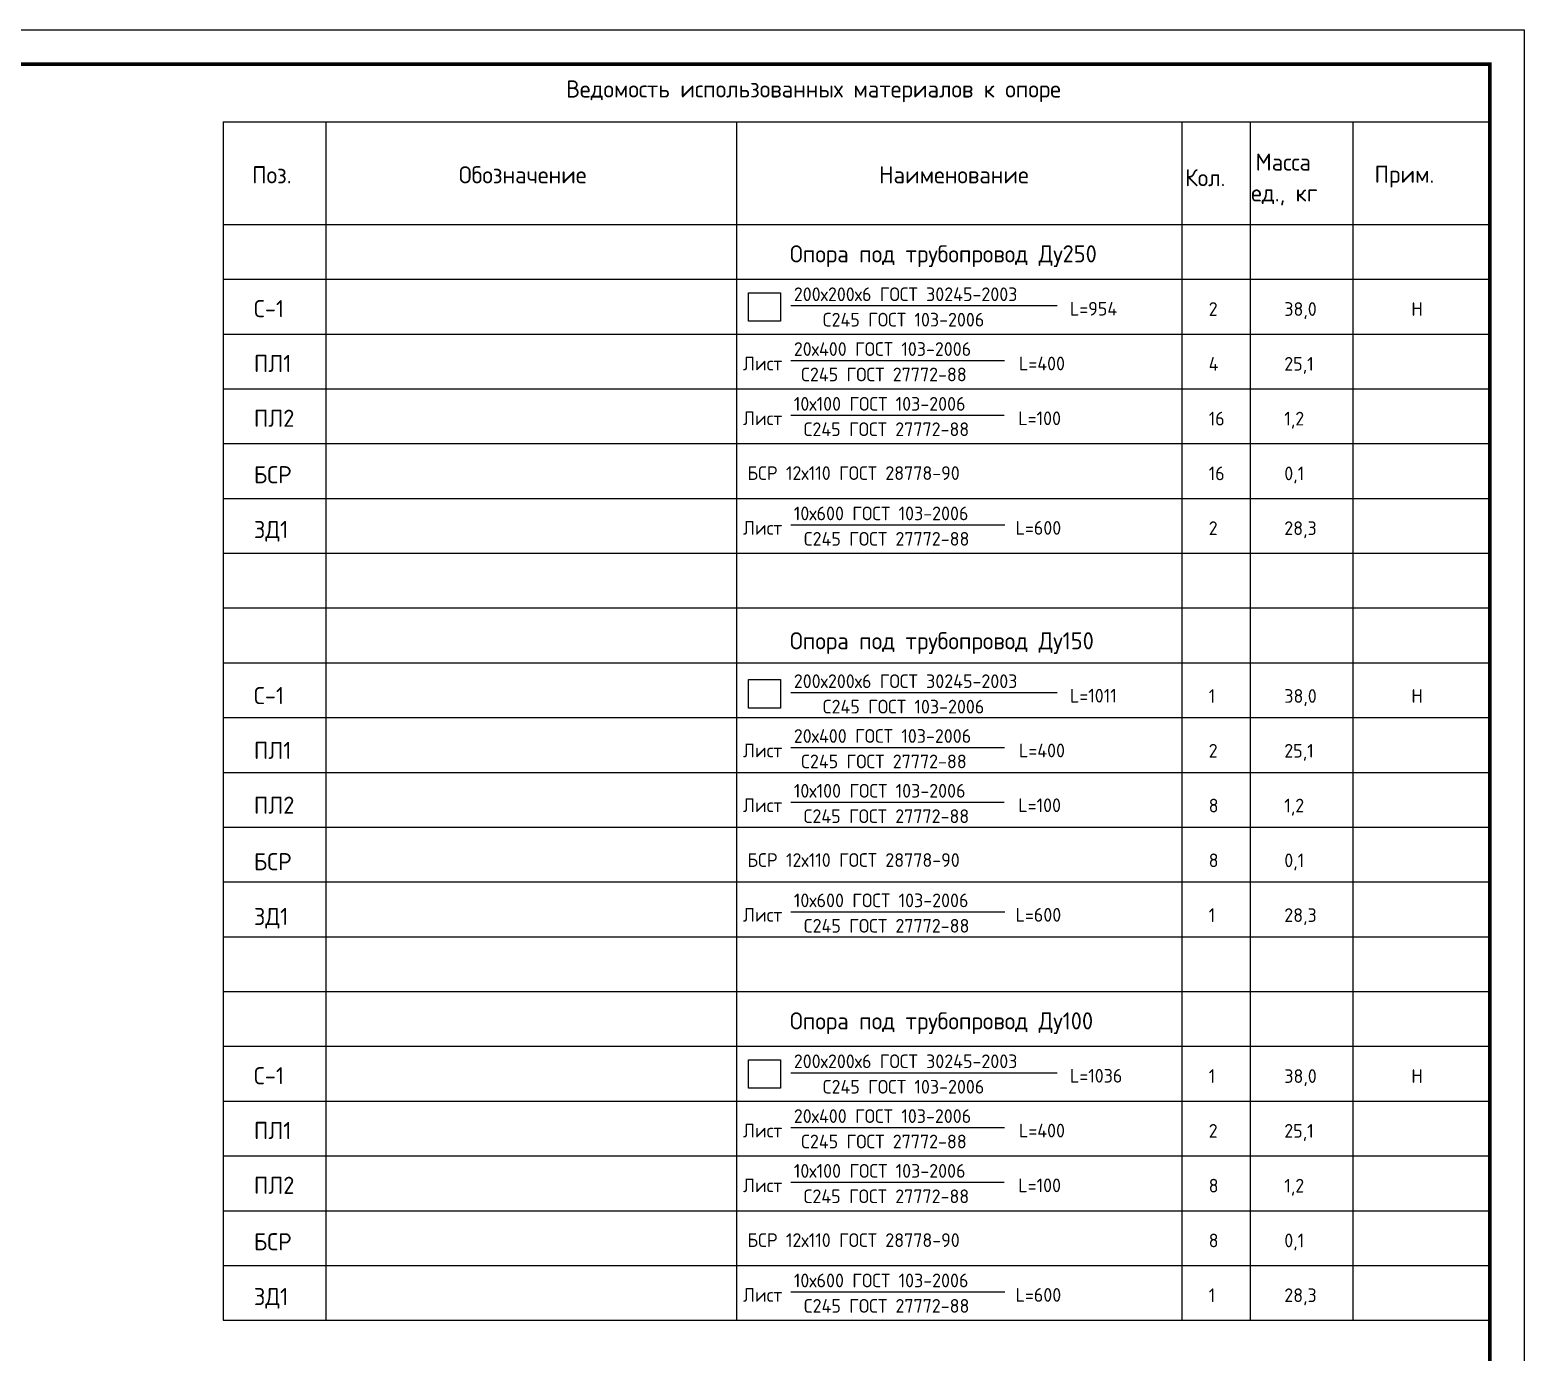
# Model space of a CAD drawing. Header units: millimetres. Extents: x 1601 to 15402, y -324 to 12625.
# Drawn here: x 11578.7 to 11796.9, y 548 to 741.1 of the extents above; entities that cross this region are included whole.
import ezdxf

# ---------------------------------------------------------------- set-up
doc = ezdxf.new("R2010")
doc.units = ezdxf.units.MM
doc.layers.add('РАЗМЕР', color=7, linetype='Continuous')
doc.styles.get("Standard").update_dxf_attribs({"font": 'GOST Common.ttf'})

msp = doc.modelspace()

# ---------------------------------------------------------------- linework, layer by layer
at = {"color": 18, "true_color": 0x000000}
for p, q in [((11689.8783, 700.8278), (11728.7295, 700.8278)), ((11689.8783, 692.8278), (11721.0632, 692.8278)), ((11689.8783, 684.8278), (11721.0214, 684.8278)), ((11689.8783, 668.8278), (11721.1039, 668.8278)), ((11689.8783, 644.3278), (11728.7295, 644.3278)), ((11689.8783, 636.3278), (11721.0632, 636.3278)), ((11689.8783, 628.3278), (11721.0214, 628.3278)), ((11689.8783, 612.3278), (11721.1039, 612.3278)), ((11689.8783, 588.8278), (11728.7295, 588.8278)), ((11689.8783, 580.8278), (11721.0632, 580.8278)), ((11689.8783, 572.8278), (11721.0214, 572.8278)), ((11689.8783, 556.8278), (11721.1039, 556.8278))]:
    msp.add_line(p, q, dxfattribs=at)
msp.add_lwpolyline([(11202.9391, 741.0927), (11796.9391, 741.0927), (11796.9391, 321.0927), (11202.9391, 321.0927)], close=True)
at = {"const_width": 0.5}
msp.add_lwpolyline([(11222.9391, 736.0927), (11791.9391, 736.0927), (11791.9391, 326.0927), (11222.9391, 326.0927)], close=True, dxfattribs=at)
at = {"color": 18, "true_color": 0x000000}
for points in [[(11683.6926, 702.7216), (11688.3282, 702.7216), (11688.3282, 698.5481), (11683.6926, 698.5481)], [(11683.6926, 646.2216), (11688.3282, 646.2216), (11688.3282, 642.0481), (11683.6926, 642.0481)], [(11683.6926, 590.7216), (11688.3282, 590.7216), (11688.3282, 586.5481), (11683.6926, 586.5481)]]:
    msp.add_lwpolyline(points, close=True, dxfattribs=at)
at = {"layer": 'РАЗМЕР', "color": 18, "true_color": 0x000000}
for p, q in [((11606.9391, 727.6804), (11791.9391, 727.6804)), ((11606.9391, 727.6804), (11606.9391, 552.6804)), ((11621.9391, 727.6804), (11621.9391, 552.6804)), ((11681.9391, 727.6804), (11681.9391, 552.6804)), ((11746.9391, 727.6804), (11746.9391, 552.6804)), ((11756.9391, 727.6804), (11756.9391, 552.6804)), ((11771.9391, 727.6804), (11771.9391, 552.6804)), ((11606.9391, 712.6804), (11791.9391, 712.6804)), ((11606.9391, 704.6804), (11791.9391, 704.6804)), ((11606.9391, 696.6804), (11791.9391, 696.6804)), ((11606.9391, 688.6804), (11791.9391, 688.6804)), ((11606.9391, 688.6804), (11791.9391, 688.6804)), ((11606.9391, 680.6804), (11791.9391, 680.6804)), ((11606.9391, 672.6804), (11791.9391, 672.6804)), ((11606.9391, 672.6804), (11791.9391, 672.6804)), ((11606.9391, 672.6804), (11791.9391, 672.6804)), ((11606.9391, 664.6804), (11791.9391, 664.6804)), ((11606.9391, 656.6804), (11791.9391, 656.6804)), ((11606.9391, 656.6804), (11791.9391, 656.6804)), ((11606.9391, 656.6804), (11791.9391, 656.6804)), ((11606.9391, 656.6804), (11791.9391, 656.6804)), ((11606.9391, 648.6804), (11791.9391, 648.6804)), ((11606.9391, 640.6804), (11791.9391, 640.6804)), ((11606.9391, 640.6804), (11791.9391, 640.6804)), ((11606.9391, 640.6804), (11791.9391, 640.6804)), ((11606.9391, 640.6804), (11791.9391, 640.6804)), ((11606.9391, 632.6804), (11791.9391, 632.6804)), ((11606.9391, 624.6804), (11791.9391, 624.6804)), ((11606.9391, 624.6804), (11791.9391, 624.6804)), ((11606.9391, 616.6804), (11791.9391, 616.6804)), ((11606.9391, 616.6804), (11791.9391, 616.6804)), ((11606.9391, 616.6804), (11791.9391, 616.6804)), ((11606.9391, 608.6804), (11791.9391, 608.6804)), ((11606.9391, 608.6804), (11791.9391, 608.6804)), ((11606.9391, 600.6804), (11791.9391, 600.6804)), ((11606.9391, 600.6804), (11791.9391, 600.6804)), ((11606.9391, 592.6804), (11791.9391, 592.6804)), ((11606.9391, 592.6804), (11791.9391, 592.6804)), ((11606.9391, 592.6804), (11791.9391, 592.6804)), ((11606.9391, 584.6804), (11791.9391, 584.6804)), ((11606.9391, 584.6804), (11791.9391, 584.6804)), ((11606.9391, 584.6804), (11791.9391, 584.6804)), ((11606.9391, 584.6804), (11791.9391, 584.6804)), ((11606.9391, 576.6804), (11791.9391, 576.6804)), ((11606.9391, 576.6804), (11791.9391, 576.6804)), ((11606.9391, 568.6804), (11791.9391, 568.6804)), ((11606.9391, 568.6804), (11791.9391, 568.6804)), ((11606.9391, 560.6804), (11791.9391, 560.6804)), ((11606.9391, 560.6804), (11791.9391, 560.6804)), ((11606.9391, 560.6804), (11791.9391, 560.6804)), ((11606.9391, 552.6804), (11791.9391, 552.6804))]:
    msp.add_line(p, q, dxfattribs=at)

# ---------------------------------------------------------------- texts
for s, height, p in [('Ведомость использованных материалов к опоре', 2.5, (11657.0505, 731.2154)), ('Масса', 2.5, (11757.7267, 720.5439)), ('Поз.', 2.5, (11611.1894, 718.6804)), ('Обозначение', 2.5, (11641.3766, 718.6804)), ('Наименование', 2.5, (11702.7391, 718.6804)), ('Кол.', 2.5, (11747.4453, 718.2661)), ('Прим.', 2.5, (11775.0975, 718.7635)), ('ед., кг', 2.5, (11757.0769, 716.0439)), ('Опора под трубопровод Ду250', 2.5, (11689.7301, 707.142)), ('200х200х6 ГОСТ 30245-2003', 2, (11690.2952, 701.4899)), ('С-1', 2.5, (11611.4468, 699.1371)), ('L=954', 2, (11730.6134, 699.3785)), ('2', 2, (11750.8783, 699.3321)), ('38,0', 2, (11761.9151, 699.3321)), ('Н', 2, (11780.4643, 699.3321)), ('С245 ГОСТ 103-2006', 2, (11694.5259, 697.7782)), ('20х400 ГОСТ 103-2006', 2, (11690.2952, 693.4899)), ('ПЛ1', 2.5, (11611.4468, 691.1371)), ('Лист', 2, (11682.8741, 691.3785)), ('С245 ГОСТ 27772-88', 2, (11691.3644, 689.7782)), ('L=400', 2, (11723.1746, 691.3785)), ('4', 2, (11750.8783, 691.3321)), ('25,1', 2, (11761.9151, 691.3321)), ('10х100 ГОСТ 103-2006', 2, (11690.2952, 685.4899)), ('ПЛ2', 2.5, (11611.4468, 683.1371)), ('Лист', 2, (11682.8741, 683.3785)), ('L=100', 2, (11723.0723, 683.3785)), ('16', 2, (11750.8783, 683.3321)), ('1,2', 2, (11761.9151, 683.3321)), ('С245 ГОСТ 27772-88', 2, (11691.7292, 681.7782)), ('БСР', 2.5, (11611.4468, 674.8891)), ('БСР 12х110 ГОСТ 28778-90', 2, (11683.5183, 675.3785)), ('16', 2, (11750.8783, 675.3321)), ('0,1', 2, (11761.9151, 675.3321)), ('10х600 ГОСТ 103-2006', 2, (11690.2952, 669.4899)), ('ЗД1', 2.5, (11611.4468, 666.8891)), ('Лист', 2, (11682.8741, 667.3785)), ('С245 ГОСТ 27772-88', 2, (11691.7584, 665.7782)), ('L=600', 2, (11722.6747, 667.3785)), ('2', 2, (11750.8783, 667.3321)), ('28,3', 2, (11761.9151, 667.3321)), ('Опора под трубопровод Ду150', 2.5, (11689.7301, 650.642)), ('200х200х6 ГОСТ 30245-2003', 2, (11690.2952, 644.9899)), ('С-1', 2.5, (11611.4468, 642.6371)), ('L=1011', 2, (11730.6134, 642.8785)), ('1', 2, (11750.8783, 642.8321)), ('38,0', 2, (11761.9151, 642.8321)), ('Н', 2, (11780.4643, 642.8321)), ('С245 ГОСТ 103-2006', 2, (11694.5259, 641.2782)), ('20х400 ГОСТ 103-2006', 2, (11690.2952, 636.9899)), ('ПЛ1', 2.5, (11611.4468, 634.6371)), ('Лист', 2, (11682.8741, 634.8785)), ('С245 ГОСТ 27772-88', 2, (11691.3644, 633.2782)), ('L=400', 2, (11723.1746, 634.8785)), ('2', 2, (11750.8783, 634.8321)), ('25,1', 2, (11761.9151, 634.8321)), ('10х100 ГОСТ 103-2006', 2, (11690.2952, 628.9899)), ('ПЛ2', 2.5, (11611.4468, 626.6371)), ('Лист', 2, (11682.8741, 626.8785)), ('L=100', 2, (11723.0723, 626.8785)), ('8', 2, (11750.8783, 626.8321)), ('1,2', 2, (11761.9151, 626.8321)), ('С245 ГОСТ 27772-88', 2, (11691.7292, 625.2782)), ('БСР', 2.5, (11611.4468, 618.3891)), ('БСР 12х110 ГОСТ 28778-90', 2, (11683.5183, 618.8785)), ('8', 2, (11750.8783, 618.8321)), ('0,1', 2, (11761.9151, 618.8321)), ('10х600 ГОСТ 103-2006', 2, (11690.2952, 612.9899)), ('ЗД1', 2.5, (11611.4468, 610.3891)), ('Лист', 2, (11682.8741, 610.8785)), ('С245 ГОСТ 27772-88', 2, (11691.7584, 609.2782)), ('L=600', 2, (11722.6747, 610.8785)), ('1', 2, (11750.8783, 610.8321)), ('28,3', 2, (11761.9151, 610.8321)), ('Опора под трубопровод Ду100', 2.5, (11689.7301, 595.142)), ('200х200х6 ГОСТ 30245-2003', 2, (11690.2952, 589.4899)), ('С-1', 2.5, (11611.4468, 587.1371)), ('L=1036', 2, (11730.6134, 587.3785)), ('1', 2, (11750.8783, 587.3321)), ('38,0', 2, (11761.9151, 587.3321)), ('Н', 2, (11780.4643, 587.3321)), ('С245 ГОСТ 103-2006', 2, (11694.5259, 585.7782)), ('20х400 ГОСТ 103-2006', 2, (11690.2952, 581.4899)), ('ПЛ1', 2.5, (11611.4468, 579.1371)), ('Лист', 2, (11682.8741, 579.3785)), ('L=400', 2, (11723.1746, 579.3785)), ('2', 2, (11750.8783, 579.3321)), ('25,1', 2, (11761.9151, 579.3321)), ('С245 ГОСТ 27772-88', 2, (11691.3644, 577.7782)), ('10х100 ГОСТ 103-2006', 2, (11690.2952, 573.4899)), ('ПЛ2', 2.5, (11611.4468, 571.1371)), ('Лист', 2, (11682.8741, 571.3785)), ('С245 ГОСТ 27772-88', 2, (11691.7292, 569.7782)), ('L=100', 2, (11723.0723, 571.3785)), ('8', 2, (11750.8783, 571.3321)), ('1,2', 2, (11761.9151, 571.3321)), ('БСР', 2.5, (11611.4468, 562.8891)), ('БСР 12х110 ГОСТ 28778-90', 2, (11683.5183, 563.3785)), ('8', 2, (11750.8783, 563.3321)), ('0,1', 2, (11761.9151, 563.3321)), ('10х600 ГОСТ 103-2006', 2, (11690.2952, 557.4899)), ('ЗД1', 2.5, (11611.4468, 554.8891)), ('Лист', 2, (11682.8741, 555.3785)), ('L=600', 2, (11722.6747, 555.3785)), ('1', 2, (11750.8783, 555.3321)), ('28,3', 2, (11761.9151, 555.3321)), ('С245 ГОСТ 27772-88', 2, (11691.7584, 553.7782))]:
    msp.add_text(s, height=height, dxfattribs=at).set_placement(p)

doc.saveas('drawing.dxf')
